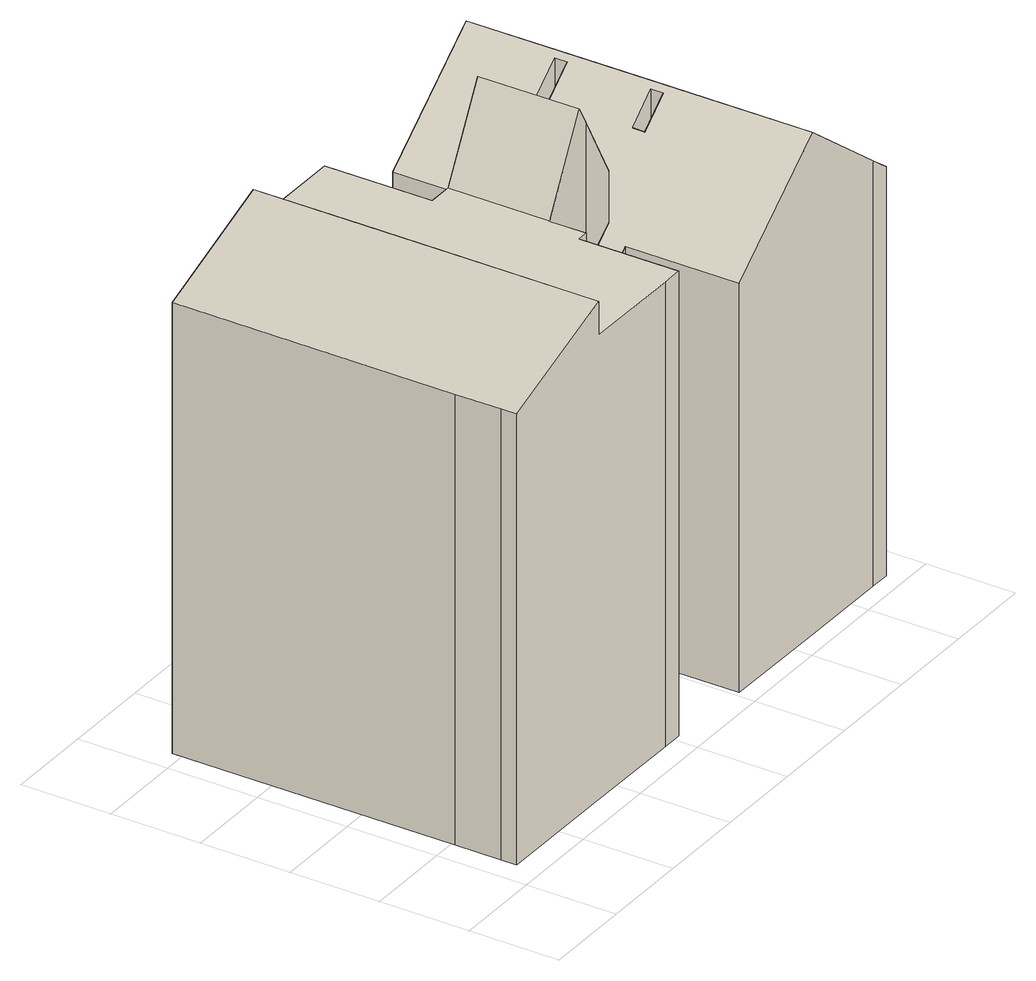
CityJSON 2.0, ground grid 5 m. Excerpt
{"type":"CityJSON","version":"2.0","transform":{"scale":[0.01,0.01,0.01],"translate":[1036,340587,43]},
"CityObjects":{
"building1":{"type":"Building","children":["building1-1","building1-2"]},
"building1-1":{"type":"BuildingPart","attributes":{"roofType":"SATTELDACH","HoeheDach":"71","HoeheGrund":"44","Blattnummer":"102081","measuredHeight":27.5,"NiedrigsteTraufeDesGebaeudes":"65"},"parents":["building1"],"geometry":[{"type":"Solid","lod":"2","boundaries":[[[[0,1,2,3]],[[4,5,6,7]],[[8,9,5,4]],[[10,11,9,8]],[[7,6,11,10]],[[12,13,14,15]],[[16,17,18,19]],[[20,21,17,16]],[[22,23,21,20]],[[19,18,23,22]],[[24,25,26,27]],[[28,29,30,31]],[[27,32,0,3,33,28,31,34,35,36,12,15,37,38,39,40,41,42,24],[8,4,7,10],[20,16,19,22]],[[29,43,2,1,44,45,46,47,48,49,14,13,50,51,52,30],[17,21,23,18],[5,9,11,6]],[[46,45,44,26,25,53,54,55,47]],[[54,53,25,24,42,41,40,55]],[[28,33,3,2,43,29]],[[32,27,26,44,1,0]],[[36,35,51,50,13,12]],[[30,52,51,35,34,31]],[[37,15,14,49,48,38]],[[47,55,40,39,38,48]]]]}]},
"building1-2":{"type":"BuildingPart","attributes":{"roofType":"PULTDACH","HoeheDach":"74","HoeheGrund":"44","Blattnummer":"102081","measuredHeight":30.27,"NiedrigsteTraufeDesGebaeudes":"69"},"parents":["building1"],"geometry":[{"type":"Solid","lod":"2","boundaries":[[[[56,57,58,59,60,61,62,63]],[[64,65,66,67]],[[65,68,69,70,71,72,66]],[[73,58,57,74]],[[74,57,56,75]],[[75,56,63,76]],[[77,78,79,80]],[[80,79,81,82]],[[82,81,83,84]],[[85,72,71,86]],[[86,71,70,87]],[[87,70,69,88]],[[88,69,68,89]],[[89,90,91,92,93,77,80,82,84,94,73,74,75,76,95,96,97,98,99,100,85,86,87,88]],[[101,102,103,83,81,79,78,104,105,64,67,106,107,108,109]],[[61,60,59,103,102,101,109,62]],[[106,67,66,72,85,100,99,98]],[[92,91,90,89,68,65,64,105]],[[104,78,77,93,92,105]],[[107,106,98,97,96,108]],[[94,84,83,103,59,58,73]],[[63,62,109,108,96,95,76]]]]}]}
},
"vertices":[
[2033,105,97],[2033,105,2339],[2029,739,2339],[2029,739,97],[2470,979,97],[2470,979,2692],[2470,910,2691],[2470,910,97],[2633,980,97],[2633,980,2822],[2633,911,97],[2633,911,2821],[2092,1289,97],[2092,1289,2392],[2025,1355,2339],[2025,1355,97],[2467,1514,97],[2467,1514,2692],[2467,1445,2692],[2467,1445,97],[2629,1515,97],[2629,1515,2821],[2630,1446,97],[2630,1446,2822],[3308,98,97],[3308,98,2339],[3197,98,2427],[3197,98,97],[1899,738,97],[1899,738,2236],[1898,872,2235],[1898,872,97],[2670,101,97],[2024,739,97],[2023,873,97],[2095,873,97],[2094,988,97],[2024,1523,97],[2021,2030,97],[2658,2027,97],[3296,2023,97],[3299,1516,97],[3303,981,97],[2024,739,2335],[2670,101,2847],[2665,985,2847],[2662,1520,2847],[2658,2027,2847],[2021,2030,2339],[2024,1523,2339],[2094,988,2392],[2095,873,2392],[2023,873,2335],[3303,981,2339],[3299,1516,2339],[3296,2023,2339],
[99,457,2591],[100,201,2591],[100,116,2591],[813,112,2852],[810,864,2852],[809,1438,2852],[807,2034,2852],[95,2033,2591],[1573,870,2668],[1837,872,3148],[1834,1437,3147],[1572,1436,2668],[1898,872,3037],[2095,873,2677],[2092,1289,2677],[2025,1355,2799],[1942,1438,2950],[100,116,122],[100,201,122],[99,457,122],[95,2033,122],[1570,663,122],[1570,663,2668],[1507,662,2668],[1507,662,122],[1510,109,2668],[1510,109,122],[1394,109,2668],[1394,109,122],[1942,1438,122],[2025,1355,122],[2092,1289,122],[2095,873,122],[1898,872,122],[1837,872,122],[1573,870,122],[1569,870,122],[1569,860,122],[813,112,122],[807,2034,122],[1429,2034,122],[1433,1438,122],[1433,1435,122],[1572,1436,122],[1834,1437,122],[809,1438,2668],[810,864,2668],[813,112,2668],[1569,860,2668],[1569,870,2668],[1433,1435,2668],[1433,1438,2668],[1429,2034,2668],[807,2034,2668]
]}
